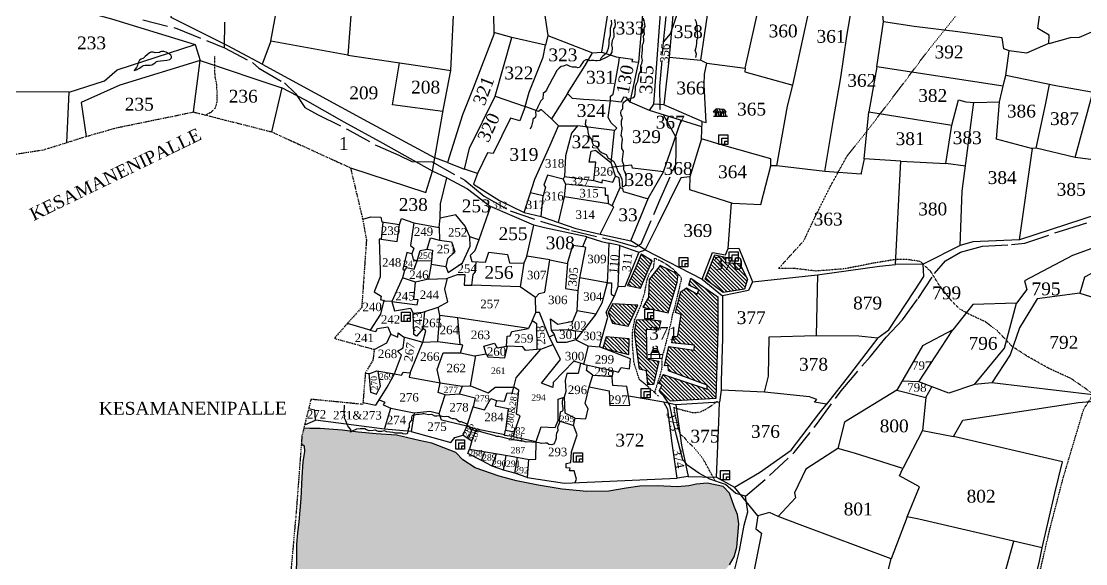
# Model space of a CAD drawing. Header units: millimetres. Extents: x 232 to 2351, y -1279 to 995.
# Drawn here: x 679 to 1178.2, y -354.3 to -100.2 of the extents above; entities that cross this region are included whole.
import ezdxf

# ---------------------------------------------------------------- set-up
doc = ezdxf.new("R2010")
doc.units = ezdxf.units.MM
doc.header["$MEASUREMENT"] = 0
for name, pattern in [('ACAD_ISO02W100', [15, 12, -3]), ('ACAD_ISO07W100', [3, 0, -3]), ('BORDER', [1.75, 0.5, -0.25, 0.5, -0.25, 0, -0.25])]:
    doc.linetypes.add(name, pattern=pattern)
for name, color, linetype in [('CARTTRACK', 30, 'ACAD_ISO02W100'), ('NALA', 4, 'Continuous'), ('SQUAREWELL', 5, 'Continuous'), ('SURVEY_BND', 7, 'Continuous'), ('SURVEY_NO', 7, 'Continuous'), ('VILLAGE_AREA', 1, 'Continuous'), ('WATER_BODY', 4, 'Continuous')]:
    doc.layers.add(name, color=color, linetype=linetype)
doc.layers.add('FOOTPATH', color=150, linetype='ACAD_ISO07W100', lineweight=30)
doc.layers.add('VILL_BOUNDARY', color=6, linetype='BORDER', lineweight=30)
doc.styles.get("Standard").update_dxf_attribs({"font": 'TIMES.TTF'})

# ---------------------------------------------------------------- blocks, each defined once
blk = doc.blocks.new('2')
at = {"layer": 'VILLAGE_AREA'}
for points in [[(747.99, 404.35), (754.12, 404.4), (753.16, 405.5), (749.44, 405.72), (747.99, 404.35)], [(749.02, 405.32), (749.54, 404.36)], [(749.83, 405.69), (750.37, 404.37)], [(750.89, 405.63), (751.52, 404.38)], [(751.26, 404.38), (751.31, 402.33)], [(751.98, 405.57), (752.92, 404.39)], [(753.64, 404.4), (753.77, 402.35)], [(748.12, 402.31), (754.7, 402.35)], [(748.98, 404.36), (749.01, 402.32)], [(750.83, 402.33), (750.56, 403.92), (749.6, 403.87), (749.65, 402.32)], [(751.95, 402.33), (752.03, 403.87), (752.86, 403.9), (752.86, 402.34)]]:
    blk.add_lwpolyline(points, dxfattribs=at)
blk = doc.blocks.new('10')
at = {"layer": 'VILLAGE_AREA'}
for points in [[(1020.95, 109.88), (1027.51, 109.99)], [(1022.27, 109.9), (1022.24, 107.93)], [(1026.3, 109.97), (1025.19, 112.55), (1023.35, 112.52), (1022.27, 109.9)], [(1022.69, 110.92), (1025.88, 110.96)], [(1022.9, 111.43), (1025.67, 111.45)], [(1023.07, 111.85), (1025.41, 112.04)], [(1026.3, 109.97), (1026.22, 108.03)], [(1021.02, 107.9), (1027.52, 108.06)]]:
    blk.add_lwpolyline(points, dxfattribs=at)
for centre, radius, start, end in [((1023.99, 113.06), 0.84, 136.4497, 220.1767), ((1024.62, 113), 0.727, 322.3214, 92.7832)]:
    blk.add_arc(centre, radius, start, end, dxfattribs=at)

msp = doc.modelspace()

# ---------------------------------------------------------------- hatches: boundary and pattern name
at = {"layer": 'VILLAGE_AREA'}
h = msp.add_hatch(dxfattribs=at)
h.set_pattern_fill('ANSI31', color=256, scale=10, angle=90, style=0)
h.paths.add_polyline_path([(1015.85, -213.68), (1009.31, -213.15), (1009.31, -210.68), (1004.25, -209.58), (999.73, -221), (1008.09, -227.23), (1018.2, -225.6), (1019.57, -220.93)])
h.paths.add_polyline_path([(1005.59, -229.34), (992.92, -220.57), (991.98, -223.82), (996.75, -226.03), (995.99, -227.99), (990.95, -225.09), (988.29, -226.92), (985.76, -236.67), (988.42, -237.61), (986.9, -247.56), (986.08, -247.83), (984.58, -247.63), (983.99, -250.81), (994.64, -251.92), (994.57, -254.28), (982.68, -252.55), (980.63, -261.58), (982.29, -261.51), (982.57, -263.94), (1000.69, -270.71), (1000.58, -272.51), (979.93, -265.62), (977.97, -269.86), (979.52, -270.5), (978.19, -273.32), (983.48, -278.14), (1004.7, -276.91), (1005.7, -245.1)])
h.paths.add_polyline_path([(986.61, -222.4), (987.04, -218.7), (978.63, -214.54), (973.48, -221.16), (973.05, -229.6), (970.45, -234.08), (974.92, -235.12), (975.52, -235.12), (975.52, -235.26), (982.32, -236.84)])
h.paths.add_polyline_path([(974.89, -212.37), (969.73, -209.22), (966.86, -216.09), (963.28, -223.97), (969.44, -225.26)])
h.paths.add_polyline_path([(968.16, -233.13), (956.36, -232.6), (954.15, -236.63), (956.31, -241.57), (963.54, -243.05)])
h.paths.add_polyline_path([(964, -249.02), (953.25, -247.94), (951.74, -253.36), (963.84, -256.24)])
h.paths.add_polyline_path([(972.01, -244.54), (977.82, -244.96), (978.93, -240.47), (974.92, -240.11), (968.51, -239.87), (967.69, -240), (966.56, -245.6), (968.97, -263.18), (972.12, -263.9), (972.8, -270.44), (975.41, -270.34), (978.01, -259.45), (972.29, -258.36)])
h.paths.add_polyline_path([(1002.23, -218.29), (1018.57, -218.29), (1018.57, -209.13), (1002.23, -209.13)], flags=9)
h.paths.add_polyline_path([(971.94, -250.98), (988.29, -250.98), (988.29, -241.82), (971.94, -241.82)], flags=9)
at = {"layer": 'WATER_BODY'}
h = msp.add_hatch(dxfattribs=at)
h.set_pattern_fill('DASH', color=256, scale=10, style=0)
h.paths.add_polyline_path([(967.17, -380.94), (971.06, -374.46), (974.74, -370.65), (979.09, -368.15), (986.46, -366.31), (995.14, -364.47), (1003.17, -362.1), (1007.73, -358.9), (1011.09, -354.9), (1013.26, -351.15), (1014.51, -346.62), (1015.5, -335.57), (1014.91, -331.26), (1013.33, -327.52), (1011.09, -321.21), (1008.13, -318.18), (1000.7, -316.54), (995.7, -317.07), (992.08, -317.79), (986.73, -318.31), (977.12, -317.78), (969.09, -317.98), (962.71, -318.9), (954.58, -320.28), (944.19, -320.55), (932.67, -319.43), (921.42, -317.52), (911.23, -315.49), (903.16, -313.24), (891.84, -309.43), (886.05, -305.68), (882.7, -302.26), (871.55, -297.82), (865.63, -296.57), (854.9, -294.14), (845.36, -293.42), (836.88, -292.76), (833.89, -292.36), (833.36, -292.72), (833.47, -292.31), (829.51, -291.77), (819.08, -291.04), (814.28, -290.97), (811.45, -290.88), (810.59, -294.35), (810.3, -298.23), (811.65, -299.14), (811.71, -301.77), (811.05, -306.63), (810.59, -313.8), (810, -323.85), (809.14, -334.69), (808.48, -339.84), (808.02, -345.23), (808.02, -351.08), (807.82, -359.73), (807.56, -361.17), (806.9, -361.96), (806.38, -363.21), (806.38, -366.3), (806.57, -370.83), (805.05, -380.15), (804.46, -388.04), (803.8, -396.06), (802.95, -402.04), (803.54, -411.01), (804.72, -414.96), (807.42, -420.61), (812.03, -428.07), (815.59, -434.38), (820.52, -440.49), (825.13, -447.7), (827.9, -450.79), (829.41, -453.55), (833.16, -458.09), (835.2, -460.91), (837.11, -466.83), (839.15, -472.87), (840.48, -476.06), (843.24, -477.24), (846.27, -476.72), (850.41, -476.32), (855.41, -475.8), (857.65, -474.22), (862.25, -473.43), (864.97, -472.62), (867.67, -470.06), (869.44, -466.05), (870.76, -457.9), (871.75, -451.94), (873.99, -447.08), (876.03, -445.3), (881.09, -445.17), (889.12, -446.22), (895.57, -447.27), (901.16, -449.38), (902.21, -452.01), (903.2, -457), (904.54, -464.34), (905.73, -471.9), (905.33, -477.35), (904.41, -480.71), (906.91, -483.12), (911.98, -484.76), (914.42, -485.28), (918.03, -486.86), (921.06, -487.58), (923.3, -487.72), (925.69, -487.83), (927.27, -482.64), (928.13, -479.61), (928.85, -476.46), (930.76, -470.08), (932.47, -462.69), (935.3, -452.83), (938.4, -445.05), (940.04, -441.37), (944.4, -433.44), (946.76, -428.58), (948.54, -422.47), (951.04, -416.62), (952.89, -412.64), (955.13, -409.88), (957.23, -406.07), (960, -401.73), (963.03, -394.15), (965.59, -388.04)])
h.paths.add_polyline_path([(873.41, -379.56), (951.04, -379.56), (951.04, -370.35), (873.41, -370.35)], flags=24)
h.paths.add_polyline_path([(886.04, -386.39), (902.37, -386.39), (902.37, -377.25), (886.04, -377.25)], flags=24)

# ---------------------------------------------------------------- linework, layer by layer
at = {"layer": 'CARTTRACK'}
for points in [[(774.27, -112.62), (774.52, -94.19), (777.41, -75.92), (778.92, -54.69), (781.12, -23.77), (782.36, -6.38), (782.49, 17.93), (783.73, 41.95), (783.73, 60.85), (789.63, 65.05), (795.66, 69.98), (796.76, 81.62), (793.61, 92.03), (794.02, 112.16), (791.01, 145.81), (789.91, 173.4), (790.46, 189.9), (793.07, 207.02)], [(980.22, -109.87), (981.79, -94.15), (981.29, -78.98), (980.3, -66.35), (976.94, -53.86), (976.85, -43.06), (976.07, -37.29), (971.6, -34.55), (968.68, -20.7), (963.01, -2.92), (958.05, 13.5), (955.78, 33.88), (954.47, 51.91), (954.78, 55.73), (959.55, 61), (960.75, 63.98), (958.66, 69.05)], [(735.98, -99.39), (751.95, -103.49), (774.27, -112.62), (787.35, -119.49), (790.37, -122.18), (802.38, -129.05), (807.63, -133.92), (812.01, -140.54), (817.89, -143.79), (831.79, -150.71), (845.98, -158.56), (855.98, -162.84), (862.14, -165.78), (871.69, -166.05), (886.99, -174.65), (896.1, -182.14), (908.24, -189.01), (924.44, -194.5), (937.02, -198.16), (957.56, -203.06), (967.12, -205.91), (969.71, -204.49), (978.46, -183.98), (985.97, -167.06), (986.15, -161.53), (986.15, -154.67), (978.57, -141.24), (978.48, -130.54), (980.22, -109.87), (983.5, -106.02), (989.07, -89.48)], [(1009.68, -372.66), (1015.81, -348.08), (1017.95, -336.32), (1019.66, -329.95), (1018.62, -322.65), (1029.91, -313.07), (1041.51, -302.21), (1051.91, -289.08), (1063.51, -273.26), (1077.02, -257.38), (1084.56, -248.14), (1092.23, -240.1), (1099.54, -230), (1107.23, -218.38), (1112.39, -212.33), (1119.4, -208.28), (1129.74, -205.48), (1143.36, -204.78), (1149.56, -204.19), (1167.27, -198.14), (1182.58, -193.4)], [(1018.62, -322.65), (1014.12, -321.49), (1009.19, -317.26), (1001.93, -314.74), (996.76, -311.96), (991.54, -308.37), (989.28, -305.7), (986.21, -294.23), (984.87, -288.33), (983.13, -280.05), (980.35, -275.88), (978.37, -273.87)]]:
    msp.add_lwpolyline(points, dxfattribs=at)
at = {"layer": 'FOOTPATH', "ltscale": 0.001}
for points in [[(1181.82, -274.82), (1171.22, -267.52), (1160.88, -262.81), (1150.9, -257.19), (1143.65, -252.48), (1136.57, -245.05), (1130.95, -240.89), (1123.51, -237.44), (1118.98, -234.91), (1115.35, -231.28), (1109.77, -224.31), (1105.49, -217.39), (1100.6, -212.71), (1093.88, -211.69), (1088.37, -211.89), (1079.61, -213.32), (1064.94, -216.17), (1051.69, -217.19), (1041.3, -215.96), (1034.17, -215.96), (1045.99, -202.94), (1051.49, -191.33), (1058.21, -177.9), (1066.16, -163.45), (1077.18, -149.52), (1090.64, -131.94), (1104.68, -113.27), (1117.44, -97.35)], [(765.3, -144.07), (767.92, -142.74), (769.96, -140.85), (770.76, -138.17), (770.76, -135.7), (770.76, -133.3), (770.68, -129.68), (769.96, -126.63), (769.81, -124.96), (769.74, -117.56), (769.77, -116.35)], [(1156.43, -359.27), (1161.32, -338.31), (1167.47, -314.66), (1171.89, -299.78), (1177.23, -281.98), (1183.54, -272.14), (1184.8, -266.87), (1188.25, -260.86), (1190.25, -254.04), (1192.62, -241.7), (1191.92, -238.82), (1191.92, -234.56), (1193.54, -230.07), (1198.61, -220.22), (1200.57, -212.72), (1201.49, -209.96), (1201.89, -207.18), (1203.21, -199.48), (1203.37, -196.37), (1204.97, -186.83)], [(978.13, -276.01), (975.31, -273.52), (971.99, -270.59), (968.84, -268), (966.35, -260.34), (965.68, -252.34), (965.68, -245.32), (966.63, -240.06), (969.5, -233.32), (971.27, -227.61), (972.49, -221.26), (973.43, -218.56), (975.54, -215.44), (976.03, -211.13), (979.57, -212.79), (982.06, -214.34), (984.38, -216.05), (988.36, -220.02), (988.42, -221.35), (985.43, -233.97), (984.21, -238), (983.99, -239.56), (982.5, -246.13), (979.4, -258.03), (979.29, -263), (978.24, -266.81), (976.02, -273.86)], [(1004.47, -315.62), (1002.19, -311.48), (998.82, -305.35), (994.28, -299.74), (991.52, -297.25), (989.91, -295.04), (988.09, -293.88), (986.59, -289.13), (984.99, -281.13), (988.36, -282.13), (994, -283.52), (997.15, -283.29), (999.75, -282.13), (1002.4, -280.42), (1004.06, -279.32), (1005.39, -278.21)]]:
    msp.add_lwpolyline(points, dxfattribs=at)
at = {"layer": 'NALA'}
for points in [[(955.62, -99.6), (955.83, -101.43), (955.15, -103.51), (955.15, -104.66), (955.15, -105.75), (955.15, -105.75), (955.2, -106.79), (954.47, -109.02), (954.47, -109.8), (954.57, -110.84), (954.57, -110.84), (954.21, -112.93), (953.69, -114.12), (953.22, -115.17), (951.75, -116.52), (950.87, -117.25), (950.24, -118.5), (949.04, -118.71), (948.21, -118.71), (947.53, -118.55), (946.28, -118.5), (945.7, -118.6), (944.71, -118.19), (943.77, -118.24), (943.77, -118.24), (942.68, -118.81), (942.21, -119.54), (941.06, -121.16), (940.75, -121.84), (940.02, -121.94), (939.13, -121.57), (937.46, -121.68), (936.37, -121.31), (934.85, -120.58), (933.04, -121.24), (932.16, -121.34), (932.16, -121.34), (931.17, -122.07), (930.64, -122.8), (930.02, -123.38), (929.24, -125.04), (927.98, -127.34), (926.63, -129.63), (926.05, -130.72), (925.22, -132.39), (924.65, -133.17), (923.65, -133.95), (923.65, -133.95), (923.51, -136.48), (922.67, -137.47), (921.21, -140.23), (920.84, -141.22), (920.22, -141.8), (920.06, -142.84), (920.22, -143.83), (920.17, -145.03), (918.91, -146.12), (918.81, -146.85), (918.18, -149.25), (917.61, -150.71)], [(943.8, -146.16), (943.49, -148.53), (944.51, -150.37), (944.68, -151.95), (945.12, -153.97), (946.44, -155.59), (946.75, -156.91), (947.32, -158.18), (948.86, -158.88), (949.51, -160.07), (950.04, -160.73), (951.14, -161.61), (953.25, -162.53), (954.18, -164.23), (955.5, -164.97), (956.82, -165.9), (957.44, -167.17), (958.31, -169.14), (958.62, -170.37), (959.76, -172.22), (960.55, -174.19), (960.82, -175.64), (960.76, -176.94), (960.76, -177.37), (960.88, -177.71), (961.62, -177.34), (961.9, -177.19), (962.36, -176.91), (962.49, -176.66), (962.58, -175.8), (962.58, -175.25), (962.58, -174.54), (962.64, -174.1), (962.64, -173.36), (962.64, -172.99), (962.49, -172.32), (962.33, -171.24), (961.9, -170.31), (961.59, -169.73), (961.5, -168.93), (961.53, -167.4), (960.98, -165.86), (960.91, -164.69), (961.04, -163.54), (961.25, -162.59), (961.32, -161.02), (960.64, -159.72), (960.54, -158.03), (960.98, -155.32), (960.61, -154.15), (960.3, -153.72), (960.42, -152.76), (960.58, -151.5), (960.79, -150.64), (960.85, -150.11), (960.48, -148.72), (960.45, -147.65), (960.45, -146.87), (960.95, -145.34), (960.58, -144.66), (960.27, -144.14), (960.14, -143.09), (960.33, -142.1), (960.64, -141.52), (961.01, -141.18), (961.13, -140.5), (961.13, -139.39), (961.22, -138.59), (961.5, -138.06), (962.27, -137.48), (963.32, -136.71), (966.26, -135.92), (966.6, -135.42), (966.87, -134.25), (966.84, -133.26), (967, -132.46), (967.09, -131.69), (967.09, -130.67), (967.46, -129.47), (968.05, -128.24), (968.82, -124.74), (969.59, -123.32), (969.5, -121.66), (969.56, -120.86), (970.05, -119.99), (970.27, -118.33), (970.05, -117.13), (970.21, -114.67), (970.3, -113.93), (970.33, -112.82), (970.33, -111.13), (970.8, -110.31), (970.95, -109.45), (970.86, -108.77), (970.77, -107.1), (971.23, -106.05), (971.11, -104.97), (971.08, -104.39), (971.11, -103.31), (971.51, -102.65), (971.32, -100.59), (970.83, -98.61)], [(957.21, -99.38), (957.47, -101.53), (957.37, -102.87), (956.72, -103.74), (956.72, -104.93), (956.93, -106.06), (956.85, -107.62), (956.08, -109.19), (955.75, -111.24), (956.11, -112.62), (955.9, -114.55), (954.95, -116.12), (953.33, -117.15), (950.24, -118.5)], [(971.24, -100.24), (970.08, -99.31)], [(995.39, -117.13), (995.6, -115.63), (995.3, -114.63), (995.05, -113.8), (995.39, -113.13), (995.67, -111.69), (995.85, -110.34), (995.85, -109.13), (996.22, -107.58), (996.13, -105.43), (995.97, -102.74), (995.64, -100.51), (995.08, -99.26)], [(731.93, -123.25), (733.25, -122.76), (734.36, -122.08), (735.65, -121.22), (736.33, -120.91), (736.99, -120.68), (739.42, -120.65), (740.24, -120.56), (741.67, -119.57), (742.36, -118.99), (743.07, -118.77), (744.21, -118.62), (745.84, -118.45), (747.27, -118.37), (748.56, -118), (749.47, -117.28), (749.47, -116.66), (749.13, -116.08), (748.33, -115.34), (746.93, -114.69), (745.81, -114.34), (744.67, -114.34), (744.19, -114.46), (743.73, -114.83), (741.76, -114.94), (740.84, -114.6), (739.79, -114.54), (739.13, -115), (737.99, -115.83), (737.13, -116.66), (736.22, -117.48), (735.25, -117.94), (734.39, -118.34), (733.62, -119.91), (733.39, -120.85), (732.93, -121.79), (732.33, -122.59), (731.93, -123.25)], [(932.89, -276.85), (932.67, -278.24), (932.62, -279.37), (932.72, -280.42), (932.87, -281.79), (932.91, -282.58), (932.55, -283.06), (932.08, -283.17), (931.77, -283.36), (931.47, -284.65), (931.26, -287.06), (931.31, -288.19), (930.81, -289.68), (930.52, -290.42), (930.62, -292.01), (929.94, -293.12), (929.77, -294.05), (929.86, -295.43), (929.5, -296.63), (929.2, -297.19), (928.98, -297.73), (928.52, -298.34), (927.81, -298.56), (926.44, -298.41), (925.63, -297.92), (924.85, -297.87), (923.01, -298.02), (921.78, -297.65), (920.2, -297.55), (918.36, -297.33), (917.34, -297.23), (915.79, -297.45), (914.38, -296.87), (913.32, -296.84), (911.5, -296.67), (909.96, -296.25), (909.07, -296.25), (909.16, -296.04), (907.28, -295.78), (905.42, -295.38), (902.98, -294.7), (902.03, -294.79), (900.7, -294.23), (896.1, -293.04), (894.53, -292.58), (894.24, -292.36), (892.99, -292.13), (891.95, -292.13), (891.34, -291.91), (890.5, -291.59), (889.86, -291.25), (889.58, -291.01), (889.21, -290.39), (887.81, -288.83), (886.57, -288.36), (885.24, -287.87), (884.76, -287.82), (884.64, -288.04), (883.47, -287.25), (882.82, -286.57), (881.96, -286.47), (881.18, -286.47), (880.34, -286.15), (879.83, -285.83), (879.29, -285.51), (878.58, -285.42), (877.24, -285.46), (876.31, -285.41), (875.34, -285.07), (874.77, -285.02), (873.8, -285.14), (872.86, -285.14), (871.77, -284.61), (871.25, -284.38), (869.9, -284.51), (868.53, -284.29), (867.89, -284.09), (867.35, -284.06), (866.87, -284.24), (865.57, -284.43), (864.74, -284.43), (862.64, -284.87), (862.17, -285.22), (861.93, -285.75), (861.93, -287.1), (861.19, -288.05), (860.95, -288.64), (860.86, -290.34), (860.4, -291.12), (860.4, -291.9), (859.95, -293.48), (859.15, -293.62), (857.95, -293.52), (857.44, -293.21), (857.05, -293.15), (855.9, -293.15), (855.34, -293.15), (854.3, -293.15), (853.79, -292.98), (853.26, -292.88), (850.46, -292.54), (849.26, -292.06), (848.12, -292.32), (847.18, -292.4), (846.53, -292.3), (845.58, -292), (845.03, -291.69), (843.98, -291.88), (842.1, -292.06), (840.82, -291.61), (840.08, -291.17), (839.1, -291.08), (838.44, -291.07), (837.86, -291.12), (836.24, -291.32), (834.16, -292.18), (833.36, -292.72), (833.63, -291.77), (833.17, -291.09), (832.51, -290.33), (832.17, -289.78), (831.77, -289.15), (831.48, -288.14), (831.21, -287.36), (830.9, -286.82), (830.58, -286.19), (830.7, -285.11), (830.33, -283.85), (830.47, -280.07)], [(1011.09, -354.9), (1013.26, -351.15), (1014.51, -346.62), (1015.5, -335.57), (1014.91, -331.26), (1013.33, -327.52), (1011.09, -321.21), (1008.13, -318.18), (1000.7, -316.54), (995.7, -317.07), (992.08, -317.79), (986.73, -318.31), (977.12, -317.78), (969.09, -317.98), (962.71, -318.9), (954.58, -320.28), (944.19, -320.55), (932.67, -319.43), (921.42, -317.52), (911.23, -315.49), (903.16, -313.24), (891.84, -309.43), (886.05, -305.68), (882.7, -302.26), (871.55, -297.82), (865.63, -296.57), (854.9, -294.14), (845.36, -293.42), (836.88, -292.76), (829.51, -291.77), (819.08, -291.04), (814.28, -290.97), (811.45, -290.88)], [(810.3, -298.23), (811.65, -299.14), (811.71, -301.77), (811.05, -306.63), (810.59, -313.8), (810, -323.85), (809.14, -334.69), (808.48, -339.84), (808.02, -345.23), (808.02, -351.08), (807.82, -359.73)]]:
    msp.add_lwpolyline(points, dxfattribs=at)
at = {"layer": 'SQUAREWELL'}
for points in [[(1006.12, -153.41), (1010.28, -153.41), (1010.28, -157.81), (1006.12, -157.81)], [(1007.5, -154.88), (1010.28, -154.88), (1010.28, -157.81), (1007.5, -157.81)], [(1008.94, -156.27), (1010.28, -156.27), (1010.28, -157.81), (1008.94, -157.81)], [(1011.03, -208.13), (1015.19, -208.13), (1015.19, -212.53), (1011.03, -212.53)], [(1012.41, -209.6), (1015.19, -209.6), (1015.19, -212.53), (1012.41, -212.53)], [(987.47, -210.78), (991.63, -210.78), (991.63, -215.19), (987.47, -215.19)], [(988.86, -212.26), (991.63, -212.26), (991.63, -215.19), (988.86, -215.19)], [(990.29, -213.64), (991.63, -213.64), (991.63, -215.19), (990.29, -215.19)], [(1013.85, -210.99), (1015.19, -210.99), (1015.19, -212.53), (1013.85, -212.53)], [(857.2, -236.45), (861.36, -236.45), (861.36, -240.85), (857.2, -240.85)], [(858.58, -237.92), (861.36, -237.92), (861.36, -240.85), (858.58, -240.85)], [(860.02, -239.31), (861.36, -239.31), (861.36, -240.85), (860.02, -240.85)], [(971.36, -235.12), (975.52, -235.12), (975.52, -239.52), (971.36, -239.52)], [(972.74, -236.59), (975.52, -236.59), (975.52, -239.52), (972.74, -239.52)], [(974.17, -237.98), (975.52, -237.98), (975.52, -239.52), (974.17, -239.52)], [(969.69, -272.22), (973.85, -272.22), (973.85, -276.62), (969.69, -276.62)], [(971.07, -273.69), (973.85, -273.69), (973.85, -276.62), (971.07, -276.62)], [(972.51, -275.08), (973.85, -275.08), (973.85, -276.62), (972.51, -276.62)], [(882.72, -296.28), (886.88, -296.28), (886.88, -300.68), (882.72, -300.68)], [(884.1, -297.75), (886.88, -297.75), (886.88, -300.68), (884.1, -300.68)], [(885.54, -299.14), (886.88, -299.14), (886.88, -300.68), (885.54, -300.68)], [(937.93, -302.32), (942.1, -302.32), (942.1, -306.72), (937.93, -306.72)], [(939.32, -303.79), (942.1, -303.79), (942.1, -306.72), (939.32, -306.72)], [(940.75, -305.18), (942.1, -305.18), (942.1, -306.72), (940.75, -306.72)], [(1006.95, -310.69), (1011.11, -310.69), (1011.11, -315.09), (1006.95, -315.09)], [(1008.33, -312.16), (1011.11, -312.16), (1011.11, -315.09), (1008.33, -315.09)], [(1009.77, -313.55), (1011.11, -313.55), (1011.11, -315.09), (1009.77, -315.09)]]:
    msp.add_lwpolyline(points, close=True, dxfattribs=at)
at = {"layer": 'SURVEY_BND'}
for points in [[(900.26, -5.04), (900.12, -75.77), (900.63, -106.31), (890.93, -131.51), (885.86, -144), (878.81, -166.35), (872.84, -164.09), (876.91, -140.97), (880.44, -123.21), (882.07, -87.75), (883.25, -60.86), (887.14, -31.27), (881.26, 9.25), (879.46, 22.21), (901.26, 52.87), (903.17, 55.55)], [(939.25, -15.08), (935.89, -68.85), (920.12, -68.67), (923.88, -93.4), (925.96, -106.81), (924.8, -111.39), (909.08, -107.77), (900.62, -105.45)], [(503.4, -20.36), (501.63, -24.96), (542.46, -51.04), (551.83, -57.53), (605.63, -75.72), (645.9, -81.08), (668.39, -84.46), (721.3, -99.05), (760.43, -111.08), (762.89, -118.55), (801.15, -131.33), (796.35, -151.93)], [(796.05, -109.4), (791.87, -120.31), (775.79, -111.68), (752.73, -100.1), (749.25, -98.4), (751.82, -82.21), (752.62, -65.56), (752.67, -54.57)], [(835.19, -74.65), (832.09, -115.96), (796.05, -109.4), (801.15, -81.41), (804.13, -64.22)], [(925.96, -106.81), (946.92, -114.93), (951.19, -114.63), (955.37, -88.46), (951.89, -87.54), (950.13, -70.68), (935.89, -68.85)], [(975.8, -65.87), (982.89, -70.47), (985.12, -89.86), (982.83, -117.02), (980.26, -139.37), (975.6, -138.97), (978.75, -96.48)], [(1160.4, -110.68), (1150.44, -115.15), (1142.27, -113.94), (1139.7, -113.09), (1138.93, -107.97), (1118.15, -105.02), (1097.8, -102.53), (1083.4, -100.44), (1082.88, -95.59), (1077.68, -94.5), (1085.75, -65.03), (1091.75, -65.03), (1123.87, -73.31), (1143.62, -78.27)], [(997.62, -118.37), (1000.46, -119.78), (1018.45, -122.06), (1025.14, -92.06), (1026.96, -82.53)], [(1203.39, -110.18), (1193.8, -108.95), (1183.09, -104.23), (1175.08, -107.74), (1170.89, -107.87), (1160.95, -110.68), (1161.01, -106.62), (1155.79, -103.58), (1158.46, -82.22)], [(1018.45, -122.06), (1018.38, -123.8), (1040.86, -130.02), (1049.71, -88.95)], [(982.83, -117.02), (997.62, -118.37), (1001.42, -93.08)], [(1074.28, -164.56), (1072.94, -171.24), (1072.8, -171.83), (1055.75, -170.47), (1059.92, -146.11), (1063.29, -126.56), (1066.17, -107.07), (1068.63, -92.53), (1077.68, -94.5)], [(951.19, -114.63), (958.03, -116.76), (965.57, -117.89), (965.3, -118.92), (968.56, -119.29), (969.97, -102.78), (970.62, -94.98)], [(1139.4, -130.55), (1080.27, -121.55), (1083.4, -100.44)], [(878.81, -166.35), (886.9, -169.42), (889.21, -159.53), (901.28, -135.31), (909.08, -107.77)], [(700.34, -156.94), (701.48, -133.43), (717.92, -128.03), (723.87, -122.97), (760.43, -111.08)], [(935.06, -134.04), (927.64, -145.8), (922.71, -141.53), (921.6, -142.42), (915.32, -140.09), (917.23, -133.37), (923.69, -116.97), (924.8, -111.39)], [(1229, -118.84), (1222.09, -134.42), (1219.27, -140.18), (1194.89, -135.9), (1164.12, -130.38), (1140.64, -125.52), (1142.27, -113.94)], [(759.69, -142.65), (762.89, -118.55), (725.24, -130.04), (707.08, -138.25), (709.39, -154.1)], [(832.09, -115.96), (873.31, -122.1), (880.44, -123.21)], [(876.64, -142.47), (852.98, -139.26), (856.33, -119.57)], [(955.84, -137.5), (942.65, -136.72), (937.51, -136.3), (935.06, -134.04), (943.49, -120.86), (946.92, -114.93)], [(964.48, -138.02), (962.76, -135.8), (961.39, -135.76), (960.34, -138.03), (955.27, -137.44), (955.33, -135.28), (956.51, -134.29), (959.25, -119.68), (959.57, -116.99)], [(973.65, -141.88), (964.48, -138.02), (968.06, -121.24), (968.56, -119.29)], [(1033.39, -167.93), (1030.45, -167.9), (1030.48, -164.53), (1007.87, -158.15), (997.98, -155.23), (998.28, -147.09), (1000.24, -147.57), (999.21, -129.87), (999.31, -124.86), (1000.46, -119.78)], [(791.87, -120.31), (841.33, -147.11), (872.84, -164.09)], [(1080.27, -121.55), (1076.52, -142.56), (1115.45, -148.86), (1118.56, -136.9), (1121.9, -137.84), (1126.07, -138.13), (1137.67, -137.93)], [(1154.96, -159.66), (1152.82, -159.73), (1136.26, -155.45), (1137.67, -137.93), (1139.9, -128.44), (1140.64, -125.52)], [(1173.18, -163.96), (1154.96, -159.66), (1159.31, -139.24), (1161.13, -129.76)], [(701.48, -133.43), (674.66, -133.15), (666.77, -135.62), (657.8, -141.98), (647.73, -144.13), (647.27, -148.74), (635.88, -150.33), (633.73, -168.95)], [(871.89, -170.34), (848.72, -157.39), (830.37, -147.39), (812.22, -137.17), (801.15, -131.33)], [(1055.75, -170.47), (1033.39, -167.93), (1038.33, -139.95), (1040.86, -130.02)], [(1186.61, -165.66), (1173.18, -163.96), (1181.58, -133.51)], [(901.28, -135.31), (915.32, -140.09)], [(957.2, -151.4), (958.3, -150.24), (955.55, -147.8), (954.23, -145.21), (955.27, -137.44)], [(998.19, -149.61), (973.65, -141.88), (975.6, -138.97)], [(998.28, -147.09), (980.26, -139.37)], [(1147.06, -202.55), (1125.17, -203.46), (1119.34, -205.25), (1120.27, -179.78), (1125.67, -138.1)], [(915.32, -140.09), (912.76, -146.86), (908.37, -145.52), (900.25, -162.18), (897.59, -161.83), (892.99, -171.52), (886.9, -169.42)], [(1091.46, -165.73), (1074.28, -164.56), (1076.52, -142.56)], [(914.88, -189.77), (919.81, -174.06), (926.97, -158.13), (930.96, -149.09), (927.5, -145.67)], [(930.96, -149.09), (939.85, -149.08), (936.95, -152.62), (934.21, -163.23), (933.73, -172.93), (933.12, -174.17), (925.83, -172.28), (924.1, -176.87), (924.87, -177.88), (923.78, -181.9), (917.77, -180.55)], [(933.73, -172.93), (947.48, -174.72), (948.36, -166.11), (945.26, -166.11), (946.27, -160.97), (948.24, -160.57), (955.64, -166.43), (957.2, -151.4), (939.85, -149.08)], [(997.98, -155.23), (992.49, -173), (988.26, -173.43), (977.53, -195.44), (971.57, -207.19), (964.79, -203.09), (973.17, -182.9), (980.13, -170.72), (988.51, -146.56)], [(1121.79, -168.05), (1112.52, -166.8), (1115.45, -148.86)], [(1203.03, -170.28), (1195.75, -183.01), (1183.98, -190.47), (1147.06, -202.55), (1153.19, -159.72)], [(833.34, -168.79), (868.69, -180.41), (871.89, -170.34), (872.84, -164.09)], [(947.48, -174.72), (951.41, -175.91), (951.59, -174.42), (956.39, -175.5), (957.57, -172.65), (955.64, -166.43)], [(980.13, -170.72), (965.6, -169.02), (965.26, -167.54), (956.3, -168.56)], [(992.49, -173), (992.35, -178.91), (1012.57, -185.45), (1025.78, -186.04), (1030.45, -167.9)], [(1119.34, -205.25), (1101.9, -213.95), (1088.99, -214.09), (1090.76, -180.48), (1091.46, -165.73), (1112.52, -166.8)], [(839.08, -192.92), (842.87, -191.83), (847.66, -192.01), (848.09, -194.18), (856.28, -195.42), (857.31, -192.55), (863.11, -194.57), (874.88, -196.71), (875.48, -192.38), (875.52, -185.73), (878.61, -173.43), (871.89, -170.34)], [(878.61, -173.43), (888.19, -178.68), (898.96, -187.01), (893.47, -202.59), (889.31, -201.18), (887.21, -196.17), (882.7, -190.77), (875.48, -192.38)], [(892.99, -171.52), (890.99, -176.55), (903.19, -184.19), (914.88, -189.77), (922.74, -191.65), (939.11, -197.3), (950.46, -199.94), (964.79, -203.09)], [(930.95, -194.49), (933.77, -182.36), (934.38, -176.45), (933.12, -174.17)], [(956.09, -186.69), (959.88, -178.09), (959.38, -173.48), (957.57, -172.65)], [(954.4, -185.73), (954.2, -181.82), (953.03, -181.82), (953.03, -178.32), (934.38, -176.45)], [(959.88, -178.09), (960.88, -178.43), (961.23, -179.94), (972.97, -183.39)], [(922.74, -191.65), (923.78, -181.9)], [(950.46, -199.94), (956.82, -187.1), (954.4, -185.73), (933.77, -182.36)], [(916.07, -210.27), (919.4, -195.73), (898.96, -187.01)], [(998.3, -221.06), (1003.1, -208.45), (1009.18, -209.52), (1010.43, -206.56), (1011.99, -185.26)], [(848.53, -194.25), (847.8, -202.25), (846.85, -202.25), (847.32, -216.99), (847.2, -219.91), (844.38, -226.96), (847.73, -228.96), (847.39, -230.56), (849.01, -231.05), (847.46, -237.44), (842.56, -244.88), (831.92, -241.77)], [(863.11, -194.57), (861.57, -205.25), (863.12, -206.47), (862.19, -209.11), (859.78, -208.45), (857.86, -216.32), (858.76, -216.89), (857.74, -220.39), (852.8, -231.41), (849.45, -231.25), (849.01, -231.05)], [(1204.97, -192.61), (1197.63, -203), (1196.53, -201.05), (1172.04, -209.9), (1149.42, -221.82), (1150.49, -225.84), (1145.64, -232.25), (1125.29, -232.85), (1115.79, -244.69), (1101.7, -252.18), (1089.54, -272.99), (1065.06, -287.96), (1061.85, -300.39), (1046.91, -310.07), (1041.54, -321.07), (1042.07, -323.48), (1033.96, -332.14), (1029.88, -330.37), (1024.4, -331.93), (1013.43, -318.39)], [(847.8, -202.25), (855.26, -203.34), (856.28, -195.42)], [(874.88, -196.71), (875.05, -202.69), (880.72, -203.55), (882.35, -208.22), (878.87, -211.46), (878.06, -215.01), (879.13, -217.8), (885.95, -213.26), (889.45, -205.48), (889.31, -201.18)], [(926.77, -212), (935.13, -213.66), (937.71, -205.01), (942.26, -205.7), (944.19, -201.16), (924.29, -196.99), (919.4, -195.73)], [(862.19, -209.11), (862.68, -211.78), (864.56, -212.35), (865.98, -207.59), (869.36, -206.96), (870.87, -201.7), (875.05, -202.69)], [(893.47, -202.59), (891.62, -207.71), (889.48, -209.85), (890.32, -212.68), (896.71, -212.98), (898.19, -208.37), (906.97, -209.47), (907.97, -213.26), (914.58, -213.56), (912.91, -224.53), (890.24, -223.84), (890.88, -218.79), (892.02, -217.52), (892.37, -212.77)], [(944.19, -201.16), (951.14, -203.27), (954.53, -204.15), (954.1, -216.23), (953.71, -222.66), (940.84, -220.43), (943.67, -206.15), (942.26, -205.7)], [(953.71, -222.66), (955.71, -222.72), (955.56, -228.07), (957.24, -229.02), (958.97, -224.36), (959.66, -205.28), (954.53, -204.15)], [(1197.63, -203), (1198, -209.21), (1177.66, -220.1), (1175.41, -227.48), (1155.39, -230.18), (1147.05, -243.79), (1142.78, -256.42), (1134.1, -269.51), (1125.99, -270.31), (1140.07, -253.38), (1145.64, -232.25)], [(869.36, -206.96), (871.8, -207.34), (871.12, -214.02), (878.06, -215.01)], [(971.57, -207.19), (998.3, -221.06), (1007.88, -228.76), (1007.88, -248.66), (1007.23, -268.79), (1007.23, -272.98), (1006.5, -278.67), (985.88, -279.82), (980.34, -278.56), (963.76, -275.77), (962.93, -271.22), (956.39, -270.8), (956.08, -267.13), (956.76, -263.95), (959.02, -264.63), (960.24, -262.43), (964.22, -262.98), (964.71, -258.4), (950.09, -252.71), (954.12, -238.8), (953.26, -236.48), (957.24, -229.02)], [(959.66, -205.28), (968.57, -208.3), (961.95, -224.55), (958.97, -224.36)], [(968.57, -208.3), (971.57, -207.19)], [(1010.43, -206.56), (1015.48, -206.48), (1021.93, -222.2), (1020, -226.37), (1007.88, -228.76)], [(1175.41, -227.48), (1182.97, -229.85), (1202.67, -214.19), (1198, -209.21)], [(858.76, -216.89), (859.71, -215.51), (863.2, -216.25), (864.56, -212.35), (871.3, -212.2)], [(871.12, -214.02), (869.93, -220.94), (878.39, -220.66), (883.53, -218.86), (886.93, -218.88), (886.66, -223.73), (890.24, -223.84)], [(920.14, -229.55), (921.9, -227.73), (924.53, -227.07), (926.77, -212), (916.07, -210.27), (914.58, -213.56)], [(935.13, -213.66), (934.27, -225.37), (940.14, -226.29), (940.84, -220.43)], [(1021.93, -222.2), (1052.42, -219.02), (1081.49, -214.88), (1088.99, -214.09)], [(1052.42, -219.02), (1051.74, -247.39), (1071.84, -247.59), (1080.74, -248.49), (1085.9, -244.81), (1097.84, -226.39), (1102.18, -219.8), (1101.9, -213.95)], [(852.8, -231.41), (854, -235.83), (861.52, -234.65), (862.68, -236.9), (867.34, -236.41), (874.46, -234.06), (879, -231.6), (877.64, -225.67), (878.79, -220.52)], [(852.8, -231.41), (864.61, -233.04), (865.02, -230.65), (863.11, -230.56), (863.83, -222.4)], [(869.93, -220.94), (863.83, -222.4), (857.74, -220.39)], [(918.6, -240.46), (920.33, -236.59), (920.14, -229.55), (912.91, -224.53)], [(953.71, -222.66), (951.27, -232.22), (948.36, -237.36), (939.68, -235.87), (940.14, -226.29)], [(867.33, -250.47), (874.26, -250.26), (875.25, -238), (874.46, -234.06)], [(842.37, -244.82), (845.28, -245.46), (846.05, -244.07), (850.81, -243.34), (852.35, -246.71), (855.52, -248.11), (855.74, -246.19), (858.26, -247.97), (867.33, -250.47), (868.71, -245.2), (867.51, -244.07), (864.38, -247.73), (863.06, -247), (862.68, -236.9)], [(867.51, -244.07), (868.2, -236.12)], [(874.26, -250.26), (884.74, -251.54), (883.76, -239.16), (875.25, -238)], [(884.89, -255.47), (891.55, -256.95), (896.95, -255.95), (895.95, -252.39), (900.91, -250.99), (902.17, -253.22), (906.45, -252.34), (906.77, -247.74), (908.29, -247.58), (909.05, -245.55), (916.78, -244.06), (883.76, -239.16)], [(926.57, -247.95), (922.01, -236.57), (920.33, -236.59)], [(948.36, -237.36), (939, -249.37), (934.44, -250.62), (930.31, -250.7), (928.89, -246.57), (927.64, -245.04), (927.09, -239.54), (930.62, -242.01), (937.57, -240.65), (939.68, -235.87)], [(920.91, -253.94), (920.77, -241.95), (918.6, -240.46), (916.78, -244.06)], [(840.32, -264.99), (842.48, -265.19), (845.71, -263.99), (854.03, -265.28), (857.26, -256.67), (855.46, -254.67), (858.06, -253.16), (858.73, -248.1)], [(844.53, -253.93), (850.33, -250.75), (852.35, -246.71)], [(942.69, -260.76), (938.18, -259.37), (928.4, -269.47), (928.28, -271.76), (922.87, -269.76), (931.86, -258.65), (928.45, -251.65), (926.57, -247.95), (929.03, -247)], [(941.85, -245.71), (934.84, -244.69), (927.64, -245.04)], [(939, -249.37), (944.73, -252.21), (950.09, -252.71)], [(1080.74, -248.49), (1067.39, -265.88), (1056.65, -279.54), (1051.01, -278.69), (1052.09, -277.38), (1048.61, -276.15), (1027.51, -273.98), (1029.44, -266.42), (1029.68, -248.01), (1051.74, -247.39)], [(1125.99, -270.31), (1114, -274.45), (1099.89, -269.12), (1115.79, -244.69)], [(854.03, -265.28), (857.23, -266.03), (858.08, -264.64), (861.28, -264.83), (866.78, -251.67), (867.33, -250.47)], [(861.28, -264.83), (860.92, -266.92), (875.48, -269.52), (874, -263.32), (876.81, -255.55), (884.89, -255.47), (886.09, -251.99), (884.74, -251.54)], [(889.65, -270.93), (897.92, -274.27), (901.23, -271.56), (910.04, -271.67), (910.99, -267.27), (922.7, -253.8), (915.38, -254.35), (914.16, -252.74), (906.45, -252.34)], [(896.95, -255.95), (897.73, -257.41), (905.68, -257.88), (906.97, -252.37)], [(922.7, -253.8), (928.45, -251.65)], [(944.86, -252.22), (942.69, -260.76), (956.76, -263.95)], [(875.48, -269.52), (885.83, -271.18), (889.65, -270.93), (892.21, -256.82)], [(841.88, -265.14), (842.73, -273.93), (845.54, -274.84), (847.43, -271.08), (846.32, -264.09)], [(941.3, -260.33), (940.08, -265.13), (934.83, -265.13), (934.08, -268.54), (934.32, -273.69), (933.64, -276.22), (933.93, -283.59), (938.76, -286.15), (943.71, -286.51), (944.78, -281.83), (943.38, -279.3), (945.32, -271.51), (946.99, -266.03), (944.02, -263.87), (944.55, -261.18)], [(839.2, -278.82), (845.28, -280.05), (850.48, -271.55), (854.03, -265.28)], [(846.86, -277.47), (849.48, -278.57), (848.65, -279.95), (852.31, -281.47), (863.25, -283.67), (870.56, -282.85), (874.89, -283.97), (877.72, -275.12), (874.53, -274.16), (875.48, -269.52)], [(946.99, -266.03), (956.2, -266.59)], [(1099.89, -269.12), (1091.96, -268.85)], [(1181.56, -275.23), (1134.1, -269.51)], [(877.72, -275.12), (884.44, -274.76), (885.83, -271.18)], [(884.44, -274.76), (891.81, -276.63), (890.89, -280.75), (896.2, -282.26), (899.18, -276.92), (901.87, -277.84), (905.64, -278.1), (906.82, -274.2), (909.11, -274.45), (910.04, -271.67)], [(901.87, -277.84), (901.23, -280.29), (907.34, -281.54), (906.13, -291.68), (910.29, -292.56), (912.87, -285.09), (911.21, -284.32), (912.32, -272.96), (910.04, -271.67)], [(945.32, -271.51), (954.75, -273.34), (954.95, -280.21), (964.3, -280.01), (963.76, -275.77)], [(1027.51, -273.98), (1007.23, -272.98)], [(1089.54, -272.99), (1103.17, -276.5), (1105.96, -271.41)], [(910.29, -292.56), (909.42, -294.73), (920.38, -297.02), (922.71, -290.14), (929.33, -290.57), (930.72, -287.23), (930.72, -277.16), (933.64, -276.22)], [(916.82, -305.43), (916.17, -313.91), (933.77, -316.53), (954.95, -315.64), (986.53, -314.28), (984.26, -297.81), (982.15, -282.11), (980.34, -278.56)], [(985.88, -279.82), (988.66, -298.71), (991.7, -313.46), (1005.05, -313.84), (1006.07, -288.04), (1006.5, -278.67)], [(1005.05, -313.84), (1013.43, -318.39), (1025.2, -311.63), (1039.98, -301.13), (1053.08, -284.14), (1056.9, -279.22)], [(1103.17, -276.5), (1101.64, -291.93), (1092.4, -309.67), (1069.69, -302.58), (1061.85, -300.39)], [(1101.64, -291.93), (1116.16, -294.66), (1120.56, -286.99), (1174.86, -278.83), (1182.33, -278.17), (1236.91, -285.17), (1251.22, -287.24), (1259.76, -296.18), (1264.9, -314.57), (1265.15, -324.37), (1262.9, -352.54), (1262.56, -365.36)], [(849.29, -291.23), (824.06, -287.95), (816.96, -287.13), (816.62, -282.44), (813.71, -281.74)], [(863.25, -283.67), (861.82, -292.4), (849.29, -291.23), (852.31, -281.47)], [(887.99, -289.93), (876.06, -287.09), (874.89, -283.97)], [(905.7, -293.93), (892.46, -291.26), (887.99, -289.93), (890.97, -280.36)], [(811.87, -289.19), (816.96, -287.13)], [(930.72, -287.23), (937.9, -289.55), (938.76, -286.15)], [(938.68, -316.33), (939.31, -314.69), (938.23, -310.88), (936.14, -310.75), (936.46, -309.52), (934.52, -309.45), (934.52, -307.42), (936.62, -306.95), (937.03, -301.95), (939.63, -293.88), (937.94, -289.42)], [(861.82, -292.4), (880.4, -297.49), (882.27, -295.22), (886.2, -294.09), (887.99, -289.93)], [(886.2, -294.09), (890.34, -296.72), (892.46, -291.26)], [(888.72, -295.69), (890.81, -290.77)], [(909.42, -294.73), (905.65, -294.22), (906.13, -291.68)], [(890.34, -296.72), (889.13, -300.58), (907.87, -303.82), (917.14, -305.49), (920.35, -305.33), (920.38, -297.02)], [(1149.91, -379.66), (1156.57, -353.13), (1157.82, -346.83), (1163.76, -321.25), (1167.27, -306.67), (1116.16, -294.66)], [(894.85, -305.9), (888.44, -302.62), (889.13, -300.58)], [(899.81, -308.67), (894.85, -305.9), (896.36, -301.83)], [(905.19, -310.53), (899.81, -308.67), (901.81, -302.77)], [(910.5, -311.95), (905.19, -310.53), (906.32, -303.55)], [(916.17, -313.91), (910.5, -311.95), (911.63, -304.5)], [(991.7, -313.46), (986.53, -314.28)], [(1157.82, -346.83), (1128.86, -340.12), (1099.92, -333.42), (1094.48, -332.42), (1100.27, -318.34), (1090.84, -313.09), (1092.4, -309.67)], [(1024.4, -331.93), (1023.47, -338.02), (1026.11, -339.99), (1020.89, -365.84), (1031.19, -371.13), (1041.26, -376.69), (1055.94, -380.9), (1055.5, -388.46), (1075.14, -395.99), (1080.44, -378.1), (1086.92, -352)], [(1094.48, -332.42), (1086.92, -352), (1044.24, -336.12), (1033.96, -332.14)], [(1080.44, -378.1), (1090.37, -380.4), (1131.53, -388.89), (1139.53, -361.75), (1144.45, -343.73)]]:
    msp.add_lwpolyline(points, dxfattribs=at)
at = {"layer": 'VILL_BOUNDARY'}
msp.add_lwpolyline([(633.73, -168.95), (689.46, -160.34), (709.39, -154.1), (723.58, -150.05), (759.69, -142.65), (796.35, -151.93), (833.34, -168.79), (839.08, -192.92), (840.82, -202.65), (838.62, -234.2), (825.78, -248.7), (844.53, -253.93), (843.86, -258.92), (840.32, -264.99), (839.14, -279.67), (814.81, -277.31), (810.59, -294.35), (807.88, -330.05), (805.01, -362.1)], dxfattribs=at)
msp.add_lwpolyline([(633.73, -168.95), (689.46, -160.34), (709.39, -154.1), (723.58, -150.05), (759.69, -142.65), (796.35, -151.93), (833.34, -168.79), (839.08, -192.92), (840.82, -202.65), (838.62, -234.2), (825.78, -248.7), (844.53, -253.93), (843.86, -258.92), (840.32, -264.99), (839.14, -279.67), (814.81, -277.31), (810.59, -294.35), (807.88, -330.05), (805.01, -362.1)], dxfattribs=at)
at = {"layer": 'VILLAGE_AREA'}
msp.add_lwpolyline([(969.73, -209.22), (966.86, -216.09), (963.28, -223.97), (969.44, -225.26), (974.89, -212.37)], close=True, dxfattribs=at)
for points in [[(1019.57, -220.93), (1018.2, -225.6), (1008.09, -227.23), (999.73, -221), (1004.25, -209.58), (1009.31, -210.68), (1009.31, -213.15), (1015.85, -213.68), (1019.57, -220.93)], [(982.32, -236.84), (986.61, -222.4), (987.04, -218.7), (978.63, -214.54), (973.48, -221.16), (973.05, -229.6), (970.45, -234.08), (982.32, -236.84)], [(979.52, -270.5), (977.97, -269.86), (979.93, -265.62), (1000.58, -272.51), (1000.69, -270.71), (982.57, -263.94), (982.29, -261.51), (980.63, -261.58), (982.68, -252.55), (994.57, -254.28), (994.64, -251.92), (983.99, -250.81), (984.58, -247.63), (986.08, -247.83), (986.9, -247.56), (988.42, -237.61), (985.76, -236.67), (988.29, -226.92), (990.95, -225.09), (995.99, -227.99), (996.75, -226.03), (991.98, -223.82), (992.92, -220.57), (1005.59, -229.34), (1005.7, -245.1), (1004.7, -276.91), (983.48, -278.14), (978.19, -273.32), (979.52, -270.5)], [(963.54, -243.05), (968.16, -233.13), (956.36, -232.6), (954.15, -236.63), (956.31, -241.57), (963.54, -243.05)], [(978.01, -259.45), (975.41, -270.34), (972.8, -270.44), (972.12, -263.9), (968.97, -263.18), (966.56, -245.6), (967.69, -240), (968.51, -239.87), (974.92, -240.11), (978.93, -240.47), (977.82, -244.96), (972.01, -244.54), (972.29, -258.36), (978.01, -259.45)], [(951.74, -253.36), (963.84, -256.24), (964, -249.02), (953.25, -247.94), (951.74, -253.36)]]:
    msp.add_lwpolyline(points, dxfattribs=at)

# ---------------------------------------------------------------- block references
at = {"layer": 'SURVEY_BND'}
msp.add_blockref('10', (-47.98, -366.11), dxfattribs=at)
at = {"layer": 'VILLAGE_AREA'}
msp.add_blockref('2', (255.41, -546.94), dxfattribs=at)

# ---------------------------------------------------------------- texts
at = {"layer": 'SURVEY_NO'}
for s, height, p in [('333', 6, (957.71, -106.32)), ('358', 6, (985, -108.01)), ('360', 6, (1029.47, -107.68)), ('361', 6, (1051.93, -110.2)), ('361', 6, (1051.93, -110.2)), ('233', 6, (705.11, -113.27)), ('323', 6, (926.19, -118.89)), ('392', 6, (1107.29, -117.53)), ('392', 6, (1107.29, -117.53)), ('322', 6, (905.53, -127.37)), ('331', 6, (943.87, -129.35)), ('362', 6, (1066.35, -130.84)), ('362', 6, (1066.35, -130.84)), ('208', 6, (861.81, -134)), ('366', 6, (986.19, -134.4)), ('236', 6, (776.26, -138.26)), ('209', 6, (832.79, -136.69)), ('382', 6, (1099.64, -137.92)), ('382', 6, (1099.64, -137.92)), ('235', 6, (727.5, -142)), ('324', 6, (939.47, -144.97)), ('365', 6, (1014.65, -144.31)), ('386', 6, (1141.22, -145.23)), ('386', 6, (1141.22, -145.23)), ('367', 6, (976.53, -150.43)), ('387', 6, (1161.43, -148.76)), ('387', 6, (1161.43, -148.76)), ('1', 6, (827.92, -160.42)), ('325', 6, (937.04, -159.63)), ('329', 6, (965.36, -157.21)), ('381', 6, (1089.03, -158.17)), ('381', 6, (1089.03, -158.17)), ('383', 6, (1115.83, -157.71)), ('383', 6, (1115.83, -157.71)), ('319', 6, (907.89, -165.54)), ('318', 4, (924.55, -168.71)), ('326', 4, (947.41, -172.45)), ('368', 6, (980.21, -172.12)), ('364', 6, (1005.75, -173.68)), ('327', 4, (936.6, -177.03)), ('328', 6, (961.95, -177.34)), ('384', 6, (1132.2, -176.4)), ('384', 6, (1132.2, -176.4)), ('315', 4, (940.68, -182.68)), ('385', 6, (1164.57, -181.89)), ('385', 6, (1164.57, -181.89)), ('238', 6, (856.01, -189.03)), ('253', 6, (885.52, -189.67)), ('317', 4, (915.57, -188.13)), ('316', 4, (924.29, -184.05)), ('312', 3, (900.09, -187.75)), ('314', 4, (938.93, -192.75)), ('33', 6, (958.98, -193.84)), ('380', 6, (1099.63, -191.11)), ('380', 6, (1099.63, -191.11)), ('363', 6, (1050.59, -195.84)), ('363', 6, (1050.59, -195.84)), ('239', 4, (847.59, -200.29)), ('249', 4, (863.07, -200.73)), ('252', 4, (879.08, -201.03)), ('255', 6, (902.81, -202.7)), ('369', 6, (989.45, -201.2)), ('308', 6, (924.92, -206.99)), ('250', 3, (865.12, -211.46)), ('251', 4, (873.84, -208.89)), ('309', 4, (944.4, -213.53)), ('248', 4, (848.13, -215.15)), ('247', 3, (858.05, -215.24)), ('254', 4, (883.53, -218.06)), ('370', 6, (1003.76, -216.64)), ('246', 4, (860.92, -220.95)), ('256', 6, (896.21, -220.82)), ('307', 4, (916.13, -221.07)), ('799', 6, (1106.15, -230.4)), ('795', 6, (1152.78, -228.51)), ('795', 6, (1152.78, -228.51)), ('245', 4, (854.38, -230.97)), ('244', 4, (865.83, -230.33)), ('306', 4, (926.04, -232.71)), ('304', 4, (942.49, -231.12)), ('879', 6, (1069.08, -235.17)), ('879', 6, (1069.08, -235.17)), ('240', 4, (838.98, -235.99)), ('257', 4, (894.24, -234.6)), ('242', 4, (847.61, -241.91)), ('265', 4, (867.23, -243.52)), ('377', 6, (1014.5, -242.03)), ('264', 4, (875.17, -246.79)), ('302', 4, (935.09, -244.73)), ('371', 6, (973.47, -249.33)), ('241', 4, (835.3, -250.49)), ('263', 4, (889.81, -249.1)), ('259', 4, (910.08, -250.77)), ('301', 4, (931.22, -248.96)), ('303', 4, (942.43, -249.6)), ('796', 6, (1123.24, -254.07)), ('792', 6, (1161.12, -253.59)), ('268', 4, (846.2, -257.98)), ('260', 4, (897.3, -256.88)), ('266', 4, (866.02, -259.27)), ('300', 4, (933.92, -259.05)), ('299', 4, (947.94, -260.58)), ('378', 6, (1043.72, -263.87)), ('378', 6, (1043.72, -263.87)), ('797', 4, (1096.74, -263.47)), ('262', 4, (878.43, -264.68)), ('261', 3, (899.26, -265.4)), ('298', 4, (947.78, -266.3)), ('269', 3, (846.72, -268.19)), ('276', 4, (856.31, -278.38)), ('277', 3, (877.01, -274.36)), ('296', 4, (935.27, -274.85)), ('798', 4, (1094.49, -273.74)), ('278', 4, (879.71, -283.01)), ('279', 3, (891.79, -278.21)), ('294', 3, (918.17, -277.92)), ('297', 4, (954.29, -279.46)), ('272', 4, (812.89, -286.32)), ('271&273', 4, (825.19, -286.75)), ('284', 4, (896.14, -287.59)), ('274', 4, (850.38, -288.99)), ('275', 4, (869.42, -292.11)), ('295', 3, (931.47, -287.93)), ('376', 6, (1021.17, -295.34)), ('800', 6, (1081.55, -292.77)), ('283', 3, (907.32, -296.59)), ('282', 3, (908.53, -293.36)), ('372', 6, (957.57, -299.41)), ('375', 6, (992.81, -297.57)), ('288', 3, (888.64, -304.03)), ('289', 3, (895.07, -306.04)), ('287', 3, (908.46, -302.64)), ('293', 4, (926, -303.96)), ('290', 3, (899.74, -308.88)), ('291', 3, (906.29, -308.99)), ('292', 3, (910.17, -311.98)), ('802', 6, (1122.33, -325.71)), ('801', 6, (1064.67, -331.7)), ('801', 6, (1064.67, -331.7))]:
    msp.add_text(s, height=height, dxfattribs=at).set_placement(p)
for s, height, rotation, p in [('356', 4, 86.0044, (982.45, -119.78)), ('130', 6, 79.2749, (963.77, -134.59)), ('355', 6, 87.0609, (974.83, -134.45)), ('321', 6, 69.4225, (896.15, -140.13)), ('320', 6, 65.6712, (898.02, -157.3)), ('KESAMANENIPALLE', 6, 25.903, (684.75, -193.78)), ('110', 4, 84.7995, (958.52, -218.59)), ('311', 4, 83.6527, (964.56, -217.67)), ('305', 4, 84.7995, (939.32, -224.56)), ('243', 4, 93.9759, (867.3, -245.4)), ('258', 4, 93.1827, (924.74, -251.7)), ('267', 4, 81.5633, (862.32, -259.91)), ('270', 3, 93.098, (846.14, -273.06)), ('280&281', 3, 81.717, (909.32, -290.8)), ('KESAMANENIPALLE', 6, 0.0812, (715.37, -284.54)), ('373', 4, 285.8322, (981.41, -283.84)), ('285', 3, 63.4151, (888.3, -295.3)), ('286', 3, 68.903, (891.84, -297.55)), ('374', 4, 281.3194, (984.42, -301.09))]:
    msp.add_text(s, height=height, rotation=rotation, dxfattribs=at).set_placement(p)

doc.saveas('drawing.dxf')
